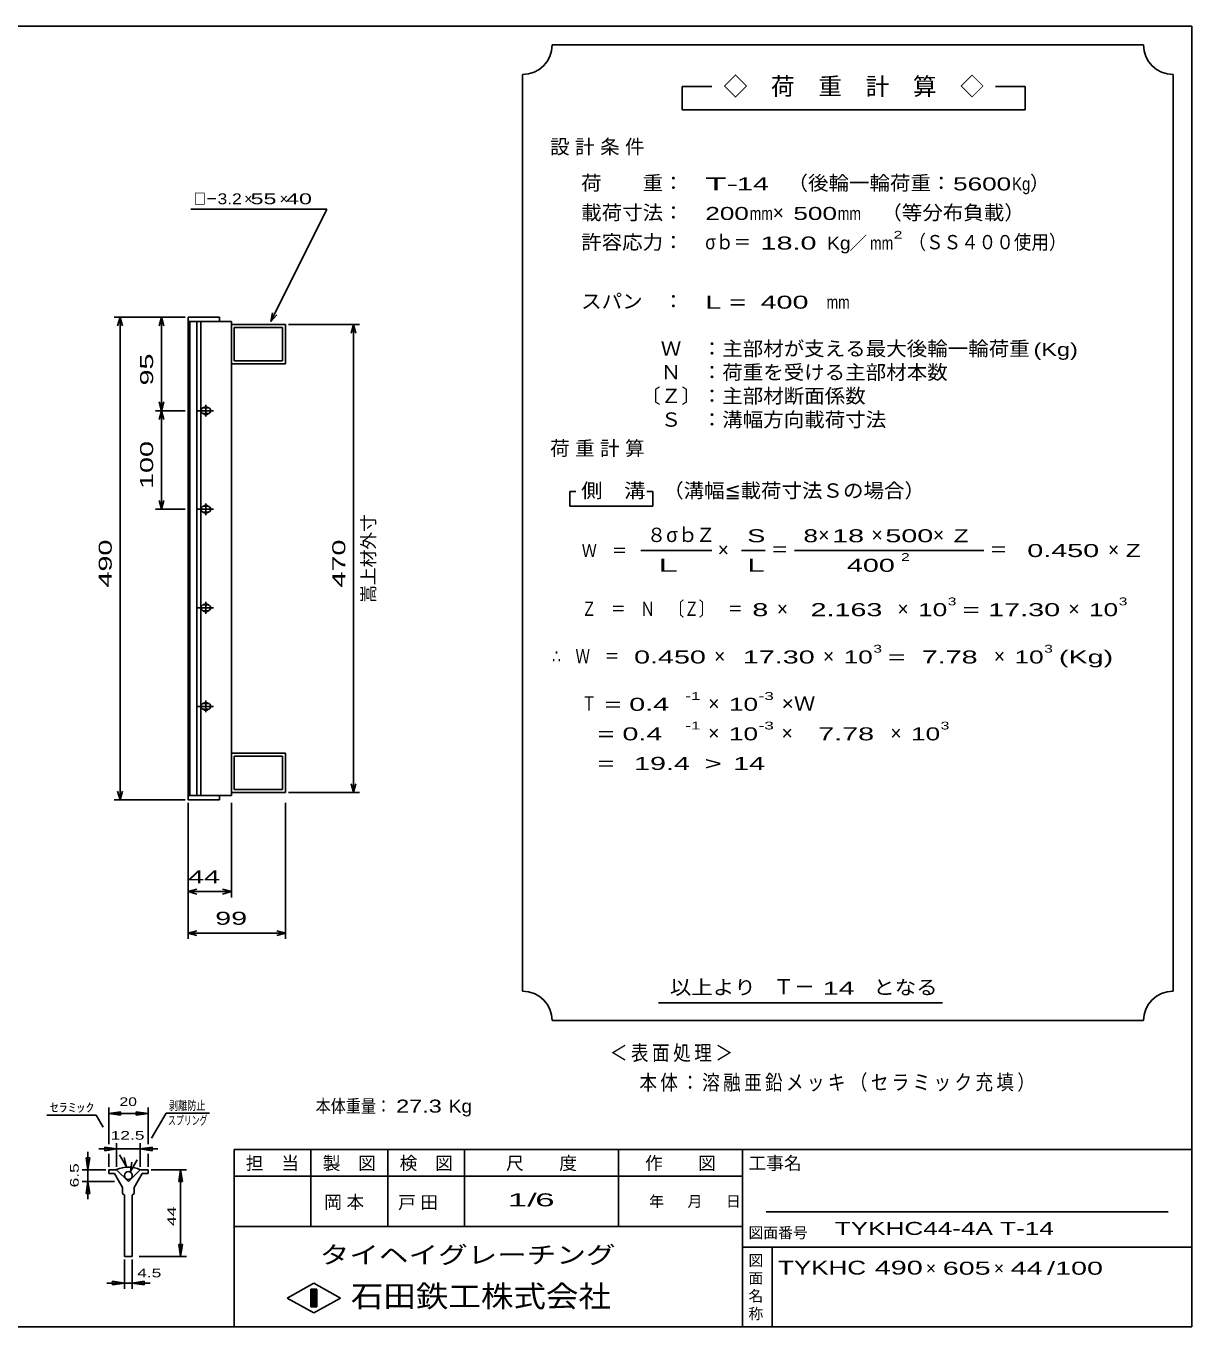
# Model space of a CAD drawing. Units: millimetres, scale not verified. Extents: x -1092 to 1034, y -771 to 635.
# Drawn here: x -149 to 1034, y -685 to 635 of the extents above; entities that cross this region are included whole.
import ezdxf
from ezdxf.enums import TextEntityAlignment as Align

# ---------------------------------------------------------------- set-up
doc = ezdxf.new("R2010")
doc.units = ezdxf.units.MM
doc.header["$LTSCALE"] = 6
for name, color, linetype, lineweight in [('0_2', 150, 'Continuous', 25), ('16', 3, 'Continuous', 25), ('22', 2, 'Continuous', 25), ('32', 4, 'Continuous', 25)]:
    doc.layers.add(name, color=color, linetype=linetype, lineweight=lineweight)
doc.styles.add('ベクトル', font='')
doc.styles.get('ベクトル').set_extended_font_data('ベクトル')

msp = doc.modelspace()

# ---------------------------------------------------------------- linework, layer by layer
at = {"layer": '0_2'}
for p, q in [((-1041.6, 635.4), (1034.4, 635.4)), ((1034.4, 635.4), (1034.4, -684.6)), ((1034.4, -504.6), (62.4, -504.6)), ((62.4, -504.6), (62.4, -684.6)), ((140.4, -504.6), (140.4, -582.6)), ((218.4, -582.6), (218.4, -504.6)), ((296.4, -504.6), (296.4, -582.6)), ((452.4, -582.6), (452.4, -504.6)), ((578.4, -504.6), (578.4, -684.6)), ((578.4, -531.6), (62.4, -531.6)), ((1010.4, -567.6), (602.4, -567.6)), ((62.4, -582.6), (578.4, -582.6)), ((578.4, -603.6), (1034.4, -603.6)), ((608.4, -684.6), (608.4, -603.6)), ((116.4, -655.2), (143.4, -640.2)), ((140.4, -646.2), (146.4, -646.2)), ((140.4, -664.2), (140.4, -646.2)), ((140.4, -646.2), (141.6, -646.2)), ((141.6, -646.2), (141.6, -664.2)), ((142.8, -664.2), (142.8, -646.2)), ((142.8, -646.2), (144, -646.2)), ((143.4, -640.2), (170.4, -655.2)), ((144, -646.2), (144, -664.2)), ((145.2, -664.2), (145.2, -646.2)), ((145.2, -646.2), (146.4, -646.2)), ((146.4, -646.2), (146.4, -664.2)), ((146.4, -646.2), (146.4, -664.2)), ((143.4, -670.2), (116.4, -655.2)), ((170.4, -655.2), (143.4, -670.2)), ((146.4, -664.2), (140.4, -664.2)), ((141.6, -664.2), (142.8, -664.2)), ((144, -664.2), (145.2, -664.2)), ((1034.4, -684.6), (-1041.6, -684.6))]:
    msp.add_line(p, q, dxfattribs=at)
at = {"layer": '16'}
for p, q in [((47.7, 340.1), (15.7, 340.1)), ((15.7, 340.1), (15.7, 335.6)), ((15.7, 335.6), (47.7, 335.6)), ((15.7, 335.6), (15.7, -145.4)), ((59.7, 335.6), (15.7, 335.6)), ((17.7, 335.6), (17.7, -145.4)), ((24.7, -145.4), (24.7, 335.6)), ((28.7, 335.6), (28.7, -145.4)), ((47.7, 335.6), (47.7, 340.1)), ((59.7, -145.4), (59.7, 335.6)), ((59.7, 332.6), (114.7, 332.6)), ((59.7, 292.6), (59.7, 332.6)), ((114.7, 332.6), (114.7, 292.6)), ((62.7, 329.6), (111.7, 329.6)), ((62.7, 295.6), (62.7, 329.6)), ((111.7, 329.6), (111.7, 295.6)), ((114.7, 292.6), (59.7, 292.6)), ((111.7, 295.6), (62.7, 295.6)), ((33.7, 251.1), (33.7, 239.1)), ((25.7, 245.1), (41.7, 245.1)), ((35.7, 248.1), (31.7, 248.1)), ((31.7, 242.1), (35.7, 242.1)), ((35.7, 148.1), (31.7, 148.1)), ((33.7, 151.1), (33.7, 139.1)), ((25.7, 145.1), (41.7, 145.1)), ((31.7, 142.1), (35.7, 142.1)), ((25.7, 45.1), (41.7, 45.1)), ((35.7, 48.1), (31.7, 48.1)), ((31.7, 42.1), (35.7, 42.1)), ((33.7, 51.1), (33.7, 39.1)), ((35.7, -51.9), (31.7, -51.9)), ((33.7, -48.9), (33.7, -60.9)), ((25.7, -54.9), (41.7, -54.9)), ((31.7, -57.9), (35.7, -57.9)), ((114.7, -102.4), (59.7, -102.4)), ((59.7, -102.4), (59.7, -142.4)), ((111.7, -105.4), (62.7, -105.4)), ((62.7, -105.4), (62.7, -139.4)), ((111.7, -139.4), (111.7, -105.4)), ((114.7, -142.4), (114.7, -102.4)), ((59.7, -142.4), (114.7, -142.4)), ((62.7, -139.4), (111.7, -139.4)), ((15.7, -145.4), (47.7, -145.4)), ((15.7, -149.9), (15.7, -145.4)), ((15.7, -145.4), (59.7, -145.4)), ((47.7, -149.9), (15.7, -149.9)), ((47.7, -145.4), (47.7, -149.9))]:
    msp.add_line(p, q, dxfattribs=at)
for centre, radius, start, end in [((31.7, 245.1), 3, 90, 270), ((33.7, 245.1), 4, 46.6, 133.4), ((33.7, 245.1), 4, 226.6, 313.4), ((35.7, 245.1), 3, 270, 90), ((31.7, 145.1), 3, 90, 270), ((33.7, 145.1), 4, 46.6, 133.4), ((35.7, 145.1), 3, 270, 90), ((33.7, 145.1), 4, 226.6, 313.4), ((31.7, 45.1), 3, 90, 270), ((33.7, 45.1), 4, 46.6, 133.4), ((33.7, 45.1), 4, 226.6, 313.4), ((35.7, 45.1), 3, 270, 90), ((31.7, -54.9), 3, 90, 270), ((33.7, -54.9), 4, 46.6, 133.4), ((35.7, -54.9), 3, 270, 90), ((33.7, -54.9), 4, 226.6, 313.4)]:
    msp.add_arc(centre, radius, start, end, dxfattribs=at)
at = {"layer": '22', "color": 4}
for p, q in [((985.2, 616.2), (385.2, 616.2)), ((355.2, 586.2), (355.2, -343.8)), ((1015.2, -343.8), (1015.2, 586.2)), ((547.2, 574.2), (517.2, 574.2)), ((517.2, 574.2), (517.2, 550.2)), ((865.2, 574.2), (835.2, 574.2)), ((865.2, 550.2), (865.2, 574.2)), ((517.2, 550.2), (865.2, 550.2)), ((156.7, 449.6), (18.7, 449.6)), ((99.7, 335.6), (156.7, 449.6)), ((99.7, 335.6), (101.5, 344.36)), ((12.7, 340.1), (-59.3, 340.1)), ((-53.3, 340.1), (-55.7, 331.1)), ((-50.9, 331.1), (-53.3, 340.1)), ((-53.3, 340.1), (-53.3, -149.9)), ((12.7, 340.1), (-17.3, 340.1)), ((-11.3, 340.1), (-13.7, 331.1)), ((-8.9, 331.1), (-11.3, 340.1)), ((-11.3, 340.1), (-11.3, 245.1)), ((99.7, 335.6), (105.7, 342.2)), ((117.7, 332.6), (189.7, 332.6)), ((183.7, 332.6), (181.3, 323.6)), ((186.1, 323.6), (183.7, 332.6)), ((183.7, 332.6), (183.7, -142.4)), ((-11.3, 245.1), (-13.7, 254.1)), ((-8.9, 254.1), (-11.3, 245.1)), ((-17.3, 245.1), (12.7, 245.1)), ((-11.3, 245.1), (-13.7, 236.1)), ((-8.9, 236.1), (-11.3, 245.1)), ((-11.3, 245.1), (-11.3, 145.1)), ((409.2, 163.2), (403.2, 163.2)), ((403.2, 163.2), (403.2, 148.2)), ((487.2, 163.2), (481.2, 163.2)), ((487.2, 148.2), (487.2, 163.2)), ((-11.3, 145.1), (-13.7, 154.1)), ((-8.9, 154.1), (-11.3, 145.1)), ((403.2, 148.2), (487.2, 148.2)), ((-17.3, 145.1), (12.7, 145.1)), ((475.2, 103.2), (547.2, 103.2)), ((577.2, 103.2), (601.2, 103.2)), ((631.2, 103.2), (823.2, 103.2)), ((-53.3, -149.9), (-55.7, -140.9)), ((-50.9, -140.9), (-53.3, -149.9)), ((189.7, -142.4), (117.7, -142.4)), ((183.7, -142.4), (181.3, -133.4)), ((186.1, -133.4), (183.7, -142.4)), ((-59.3, -149.9), (12.7, -149.9)), ((15.7, -152.9), (15.7, -248.9)), ((15.7, -152.9), (15.7, -290.9)), ((59.7, -248.9), (59.7, -152.9)), ((114.7, -290.9), (114.7, -152.9)), ((15.7, -242.9), (24.7, -240.5)), ((24.7, -245.3), (15.7, -242.9)), ((15.7, -242.9), (59.7, -242.9)), ((59.7, -242.9), (50.7, -240.5)), ((50.7, -245.3), (59.7, -242.9)), ((15.7, -284.9), (24.7, -282.5)), ((24.7, -287.3), (15.7, -284.9)), ((15.7, -284.9), (114.7, -284.9)), ((114.7, -284.9), (105.7, -282.5)), ((105.7, -287.3), (114.7, -284.9)), ((493.2, -355.8), (781.2, -355.8)), ((385.2, -373.8), (985.2, -373.8))]:
    msp.add_line(p, q, dxfattribs=at)
for centre, start, end in [((355.2, 616.2), 270, 0), ((1015.2, 616.2), 180, 270), ((355.2, -373.8), 0, 90), ((1015.2, -373.8), 90, 180)]:
    msp.add_arc(centre, 30, start, end, dxfattribs=at)
at = {"layer": '32'}
for p, q in [((-64.8, -499.2), (-64.8, -462)), ((-24.8, -499.2), (-24.8, -462)), ((-127.4, -469.8), (-77.4, -469.8)), ((-70.4, -481.8), (-77.4, -469.8)), ((-64.8, -468), (-52.8, -466.2)), ((-52.8, -469.8), (-64.8, -468)), ((-64.8, -468), (-24.8, -468)), ((-52.8, -469.8), (-52.8, -466.2)), ((-24.8, -468), (-36.8, -466.2)), ((-36.8, -469.8), (-36.8, -466.2)), ((-36.8, -469.8), (-24.8, -468)), ((-21.2, -493), (-6.6, -467.8)), ((-6.6, -467.8), (37.4, -467.8)), ((-56.8, -522), (-56.8, -498)), ((-32.8, -498), (-32.8, -522)), ((-85.8, -525), (-87.6, -513)), ((-87.6, -513), (-84, -513)), ((-85.8, -525), (-85.8, -507)), ((-84, -513), (-85.8, -525)), ((-56.8, -504), (-74.8, -504)), ((-56.8, -504), (-68.8, -502.2)), ((-68.8, -502.2), (-68.8, -505.8)), ((-68.8, -505.8), (-56.8, -504)), ((-64.8, -522), (-64.8, -508.8)), ((-56.8, -504), (-32.8, -504)), ((-46.8, -522), (-53.8, -510)), ((-46.8, -522), (-49, -512.6)), ((-32.8, -504), (-20.8, -502.2)), ((-20.8, -505.8), (-32.8, -504)), ((-32.8, -504), (-14.8, -504)), ((-24.8, -522), (-24.8, -508.8)), ((-20.8, -502.2), (-20.8, -505.8)), ((-91.8, -525), (-67.8, -525)), ((-85.8, -537), (-85.8, -525)), ((-64.8, -525), (-64.8, -529)), ((-56.8, -525), (-64.8, -525)), ((-44.8, -537), (-56.8, -525)), ((-32.8, -525), (-44.8, -537)), ((-42.8, -527), (-36, -515)), ((-42.8, -527), (-41.4, -517.4)), ((-24.8, -525), (-32.8, -525)), ((-24.8, -529), (-24.8, -525)), ((-21.8, -525), (14.2, -525)), ((6.4, -537), (8.2, -525)), ((10, -537), (8.2, -525)), ((8.2, -613), (8.2, -525)), ((-91.8, -537), (-58.8, -537)), ((-87.6, -549), (-85.8, -537)), ((-84, -549), (-85.8, -537)), ((-85.8, -555), (-85.8, -537)), ((-64.8, -529), (-58.8, -529)), ((-58.8, -529), (-50.8, -543)), ((-38.8, -543), (-30.8, -529)), ((-30.8, -529), (-24.8, -529)), ((6.4, -537), (10, -537)), ((-87.6, -549), (-84, -549)), ((-50.8, -543), (-50.8, -549)), ((-50.8, -549), (-48.8, -551)), ((-48.8, -551), (-48.8, -613)), ((-40.8, -551), (-38.8, -549)), ((-40.8, -613), (-40.8, -551)), ((-38.8, -549), (-38.8, -543)), ((8.2, -613), (6.4, -601)), ((6.4, -601), (10, -601)), ((10, -601), (8.2, -613)), ((-48.8, -613), (-40.8, -613)), ((-48.8, -646), (-48.8, -616)), ((-40.8, -646), (-40.8, -616)), ((-33.8, -613), (14.2, -613)), ((-66.8, -640), (-48.8, -640)), ((-48.8, -640), (-60.8, -638.2)), ((-60.8, -641.8), (-60.8, -638.2)), ((-60.8, -641.8), (-48.8, -640)), ((-48.8, -640), (-40.8, -640)), ((-40.8, -640), (-28.8, -638.2)), ((-28.8, -641.8), (-40.8, -640)), ((-40.8, -640), (-22.8, -640)), ((-28.8, -641.8), (-28.8, -638.2))]:
    msp.add_line(p, q, dxfattribs=at)
msp.add_circle((-44.8, -531), 4, dxfattribs=at)
msp.add_arc((-45, -552.41), 30, 66, 113, dxfattribs=at)

# ---------------------------------------------------------------- texts
at = {"layer": '0_2', "style": 'ベクトル'}
for s, height, p in [('担\u3000当', 13.2, (74.4, -518.4)), ('製\u3000図', 13.2, (152.4, -518.4)), ('検\u3000図', 13.2, (230.4, -518.4)), ('尺\u3000\u3000度', 13.2, (338.4, -518.4)), ('作\u3000\u3000図', 13.2, (479.4, -518.4)), ('工事名', 13.2, (584.4, -518.4)), ('年', 11, (483.6, -557.1)), ('月', 11, (522.6, -557.1)), ('日', 11, (561.6, -557.1)), ('図面番号', 11, (584.4, -588.9)), ('図', 11, (584.4, -617.1)), ('面', 11, (584.4, -635.1)), ('名', 11, (584.4, -653.1)), ('称', 11, (584.4, -671.1))]:
    msp.add_text(s, height=height, dxfattribs=at).set_placement(p, align=Align.MIDDLE_LEFT)
at = {"layer": '0_2', "color": 222, "style": 'ベクトル'}
for s, height, width, p in [('タイヘイグレーチング', 17.6, 1.25, (149.4, -611.4)), ('石田鉄工株式会社', 21.99, 1.1, (180.9, -653.4))]:
    msp.add_text(s, height=height, dxfattribs=dict(at, width=width)).set_placement(p, align=Align.MIDDLE_LEFT)
at = {"layer": '22', "style": 'ベクトル'}
for s, height, p in [('◇\u3000荷\u3000重\u3000計\u3000算\u3000◇', 17.6, (559.2, 574.2)), ('）', 14.52, (870, 476.1)), ('×', 11, (72.7, 460.1)), ('×', 11, (108.7, 460.1)), ('×', 14.52, (609, 446.1)), ('／', 13.2, (686.7, 415.2)), ('８', 14.52, (481.2, 119.1)), ('σｂ', 14.52, (501, 119.1)), ('Ｚ', 14.52, (531, 119.1)), ('×', 14.52, (655.2, 119.1)), ('×', 14.52, (709.2, 119.1)), ('×', 14.52, (771.6, 119.1)), ('×', 14.52, (553.2, 104.1)), ('×', 14.52, (949.2, 104.1)), ('×', 14.52, (613.2, 44.1)), ('×', 14.52, (735.6, 44.1)), ('×', 14.52, (909, 44.1)), ('×', 14.52, (549.6, -3.9)), ('×', 14.52, (660, -3.9)), ('×', 14.52, (833.4, -3.9)), ('×', 14.52, (543.6, -51.9)), ('×', 14.52, (543.6, -81.9)), ('×', 14.52, (618, -81.9)), ('×', 14.52, (728.4, -81.9)), ('Ｔ－', 15.4, (609.6, -339.3)), ('×', 13.2, (764.4, -624.98)), ('×', 13.2, (833.4, -624.98))]:
    msp.add_text(s, height=height, dxfattribs=at).set_placement(p, align=Align.MIDDLE_LEFT)
for s, height, width, p in [('荷\u3000\u3000重：\u3000', 14.52, 1.05, (414.6, 476.1)), ('T-', 13.2, 2, (540.6, 475.2)), (' 14 ', 13.2, 1.65, (564.6, 475.2)), ('（後輪一輪荷重：', 14.52, 1.05, (624, 476.1)), ('5600', 13.2, 1.5, (792, 475.2)), ('Kg', 13.2, 0.85, (852, 475.2)), ('□－', 11, 0.8, (21.7, 460.1)), ('3.2', 11, 1.2, (45.7, 460.1)), (' 55 ', 11, 1.6, (72.7, 460.1)), (' 40 ', 11, 1.6, (108.7, 460.1)), ('載荷寸法：\u3000', 14.52, 1.05, (414.6, 446.1)), ('200', 13.2, 1.5, (540.6, 445.2)), ('mm', 13.2, 0.8, (585.6, 445.2)), ('500', 13.2, 1.5, (630, 445.2)), ('mm', 13.2, 0.8, (675, 445.2)), ('\u3000（等分布負載）', 14.52, 1.05, (698.4, 446.1)), ('許容応力：\u3000', 14.52, 1.05, (414.6, 416.1)), ('σｂ＝', 14.52, 0.9, (540.6, 416.1)), ('2', 7.92, 1.5, (731.7, 423.6)), ('（ＳＳ４００使用）', 14.52, 0.9, (746.7, 416.1)), (' 18.0', 13.2, 1.65, (588.6, 415.2)), ('Kg', 13.2, 1.1, (664.2, 415.2)), ('mm', 13.2, 0.8, (707.7, 415.2)), ('スパン\u3000：\u3000', 14.52, 1.05, (414.6, 356.1)), ('L = ', 13.2, 1.65, (540.6, 355.2)), (' 400 ', 13.2, 1.65, (588.6, 355.2)), ('mm', 13.2, 0.8, (663.6, 355.2)), ('\u3000Ｗ\u3000：主部材が支える最大後輪一輪荷重', 14.52, 1.05, (474.6, 308.1)), ('(Kg)', 13.2, 1.35, (873.6, 307.2)), ('\u3000Ｎ\u3000：荷重を受ける主部材本数', 14.52, 1.05, (474.6, 284.1)), ('〔Ｚ〕：主部材断面係数', 14.52, 1.05, (474.6, 260.1)), ('\u3000Ｓ\u3000：溝幅方向載荷寸法', 14.52, 1.05, (474.6, 236.1)), ('側\u3000溝', 14.52, 1.1, (414.6, 164.1)), ('\u3000（溝幅≦載荷寸法Ｓの場合）', 14.52, 1.05, (477, 164.1)), ('S', 13.2, 1.55, (583.2, 118.2)), ('8', 13.2, 1.5, (640.2, 118.2)), (' 18 ', 13.2, 1.65, (661.2, 118.2)), (' 500 ', 13.2, 1.65, (715.2, 118.2)), ('Z', 13.2, 1.4, (792.6, 118.2)), ('Ｗ\u3000＝', 13.2, 0.85, (415.2, 103.2)), ('＝', 14.52, 0.9, (607.2, 104.1)), ('＝', 14.52, 0.9, (829.2, 104.1)), (' 0.450', 13.2, 1.65, (859.2, 103.2)), ('Z', 13.2, 1.4, (967.2, 103.2)), ('L', 13.2, 1.8, (583.2, 88.2)), (' 400 ', 13.2, 1.65, (676.2, 88.2)), ('2', 7.92, 1.5, (739.2, 96.6)), ('Ｚ\u3000＝\u3000Ｎ\u3000〔Ｚ〕\u3000＝', 14.52, 0.75, (415.2, 44.1)), ('3', 7.92, 1.5, (786.6, 51.6)), ('3', 7.92, 1.5, (960, 51.6)), (' 8 ', 13.2, 1.65, (580.2, 43.2)), ('  2.163', 13.2, 1.65, (631.2, 43.2)), ('10', 13.2, 1.5, (756.6, 43.2)), ('=', 13.2, 1.7, (801.6, 43.2)), (' 17.30', 13.2, 1.65, (819.6, 43.2)), ('10', 13.2, 1.5, (930, 43.2)), ('∴\u3000Ｗ\u3000＝', 14.52, 0.75, (385.2, -3.9)), (' 0.450', 13.2, 1.65, (460.2, -4.8)), (' 17.30', 13.2, 1.65, (570.6, -4.8)), ('10', 13.2, 1.5, (681, -4.8)), ('3', 7.92, 1.5, (711, 3.6)), ('  7.78', 13.2, 1.65, (744, -4.8)), ('10', 13.2, 1.5, (854.4, -4.8)), ('3', 7.92, 1.5, (884.4, 3.6)), ('(Kg)', 13.2, 1.65, (899.4, -4.8)), ('=', 13.2, 1.7, (726, -4.8)), ('Ｔ', 14.52, 0.75, (415.2, -51.9)), (' = 0.4', 13.2, 1.65, (430.2, -52.8)), ('-1', 7.918, 1.65, (520.2, -44.4)), ('10', 13.2, 1.5, (564.6, -52.8)), ('-3', 7.918, 1.65, (594.6, -44.4)), ('×Ｗ', 14.52, 1.1, (618, -51.9)), ('  = 0.4', 13.2, 1.65, (415.2, -82.8)), ('-1', 7.918, 1.65, (520.2, -74.4)), ('10', 13.2, 1.5, (564.6, -82.8)), ('-3', 7.918, 1.65, (594.6, -74.4)), ('  7.78', 13.2, 1.65, (639, -82.8)), ('10', 13.2, 1.5, (749.4, -82.8)), ('3', 7.92, 1.5, (779.4, -74.4)), ('  =', 13.2, 1.65, (415.2, -112.8)), (' 19.4', 13.2, 1.65, (460.2, -112.8)), ('>', 13.2, 1.7, (539.7, -112.8)), (' 14 ', 13.2, 1.65, (560.7, -112.8)), (' 44 ', 13.2, 1.65, (7.7, -227.9)), (' 99 ', 13.2, 1.65, (35.2, -269.9)), ('以上より\u3000', 14.52, 1.1, (504.6, -339.9)), (' 14 ', 13.2, 1.65, (651.6, -340.8)), ('となる', 14.52, 1.1, (711, -339.9)), ('本体重量：', 13.2, 0.85, (145.2, -460.5)), (' 27.3', 13.2, 1.35, (220.2, -460.5)), ('Kg', 13.2, 1.1, (280.2, -460.5)), ('1/', 13.2, 2, (340.2, -555.6)), (' 6 ', 13.2, 2, (358.2, -555.6)), ('TYKHC44-4A T-14', 13.2, 1.5, (672, -584.6)), ('TYKHC', 14.08, 1.4, (614.4, -624.38)), (' 490 ', 14.08, 1.55, (704.4, -624.38)), (' 605 ', 13.2, 1.65, (773.4, -624.98)), (' 44 ', 13.2, 1.65, (842.4, -624.98)), ('/', 13.2, 1.65, (887.4, -624.98)), (' 100 ', 13.2, 1.65, (887.4, -624.98))]:
    msp.add_text(s, height=height, dxfattribs=dict(at, width=width)).set_placement(p, align=Align.MIDDLE_LEFT)
at = {"layer": '22', "style": 'ベクトル', "width": 1.65}
for s, p in [(' 95 ', (-26.3, 262.6)), (' 100 ', (-26.3, 157.6)), (' 490 ', (-68.3, 57.6)), (' 470', (168.7, 57.6))]:
    msp.add_text(s, height=13.2, rotation=90, dxfattribs=at).set_placement(p, align=Align.MIDDLE_LEFT)
at = {"layer": '22', "style": 'ベクトル'}
msp.add_text('嵩上材外寸', height=13.2, rotation=90, dxfattribs=at).set_placement((198.7, 50.1), align=Align.MIDDLE_LEFT)
at = {"layer": '22', "attachment_point": 4, "style": 'ベクトル'}
for s, insert, char_height in [('\\T1.28;設計条件', (383.1, 512.1), 14.52), ('\\T1.28;荷重計算', (383.1, 206.1), 14.52), ('\\T1.5;\\W2;\\~L\\~', (478.2, 88.2), 13.2), ('\\T1.2;\\W0.85;＜表面処理＞', (443.7, -407.3), 15.4), ('\\T1.19;\\W0.85;本体：溶融亜鉛メッキ', (473.7, -437.3), 15.4), ('\\T1.19;\\W0.85;（セラミック充填）', (687.2, -437.3), 15.4), ('\\T1.25;岡本\u3000', (153.9, -558.6), 13.2), ('\\T1.25;戸田\u3000', (228.9, -558.9), 13.2)]:
    msp.add_mtext(s, dxfattribs=dict(at, insert=insert, char_height=char_height))
at = {"layer": '32', "color": 2, "style": 'ベクトル'}
for s, width, p in [('ｾﾗﾐｯｸ', 1.5, (-124.4, -462)), ('20', 1.35, (-53.8, -456)), ('剥離防止', 0.75, (-3.6, -460)), ('スプリング', 0.65, (-4.6, -475)), ('12.5', 1.5, (-62.8, -490.2)), (' 4.5 ', 1.5, (-40.8, -629.8))]:
    msp.add_text(s, height=8.798, dxfattribs=dict(at, width=width)).set_placement(p, align=Align.MIDDLE_LEFT)
at = {"layer": '32', "color": 2, "style": 'ベクトル', "width": 1.5}
for s, p in [('6.5', (-99.6, -543)), (' 44 ', (-0.8, -587))]:
    msp.add_text(s, height=8.798, rotation=90, dxfattribs=at).set_placement(p, align=Align.MIDDLE_LEFT)

doc.saveas('drawing.dxf')
